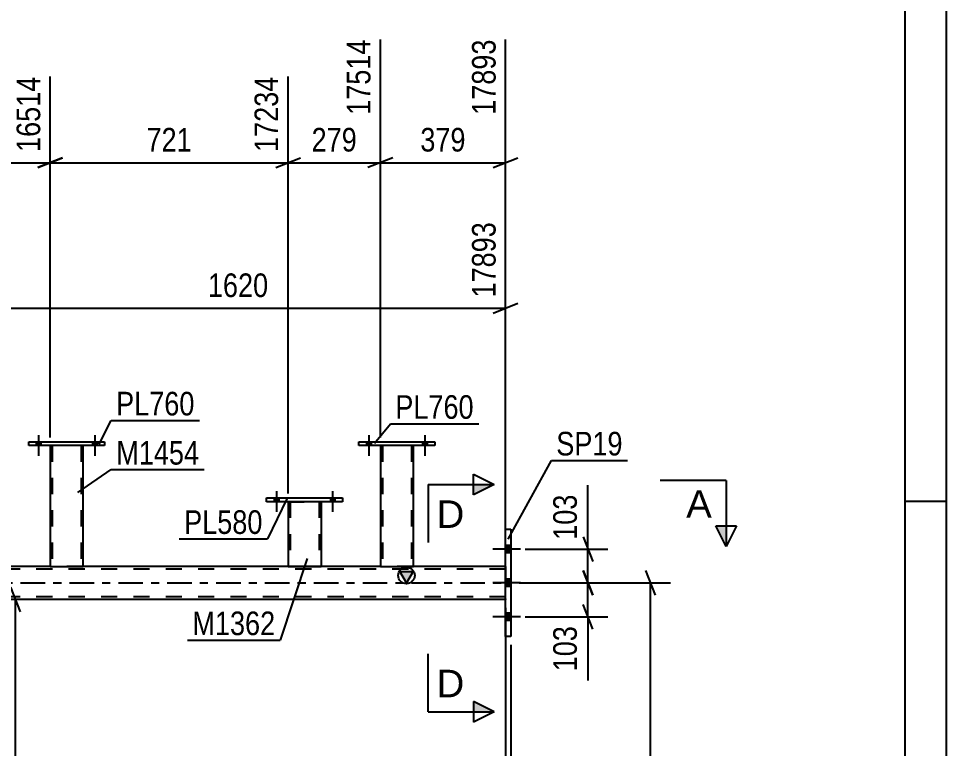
# Model space of a CAD drawing. Header units: millimetres. Extents: x -89 to 752, y -437 to 157.
# Drawn here: x 639.7 to 752.1, y -20.1 to 68.4 of the extents above; entities that cross this region are included whole.
import ezdxf

# ---------------------------------------------------------------- set-up
doc = ezdxf.new("R2010")
doc.units = ezdxf.units.MM
doc.linetypes.add('DXK_LINE_DOT2', pattern=[3.9198, 1.9599, -1.9599])
doc.linetypes.add('DXK_LINE_DOT3', pattern=[5.9187, 2.979, -0.9799, 0.9799, -0.9799])
doc.styles.add('Arial', font='ARIAL.TTF', dxfattribs={"height": 0.2})
doc.styles.add('Arial Narrow', font='ARIALN.TTF', dxfattribs={"height": 0.2})

# ---------------------------------------------------------------- blocks, each defined once
blk = doc.blocks.new('Unknown-318886155-1135')
at = {"color": 5, "linetype": 'Continuous'}
for p, q in [((752.1, -437.12), (752.1, 156.88)), ((747.1, -432.12), (747.1, 151.88)), ((752.1, 9.88), (747.1, 9.88))]:
    blk.add_line(p, q, dxfattribs=at)
blk = doc.blocks.new('Part-318886155-2918 - 2857')
at = {"color": 2, "linetype": 'Continuous'}
for p, q in [((672.35, 9.84), (672.35, 2)), ((676.35, 9.84), (676.35, 2)), ((672.35, 2), (676.35, 2))]:
    blk.add_line(p, q, dxfattribs=at)
at = {"color": 7, "linetype": 'DXK_LINE_DOT2'}
for p, q in [((672.35, 9.84), (676.35, 9.84)), ((672.59, 9.84), (672.59, 2)), ((676.11, 9.84), (676.11, 2)), ((676.1, 2), (676.06, 2)), ((676.06, 2), (676.1, 2)), ((676.11, 2), (676.1, 2)), ((676.1, 2), (676.11, 2))]:
    blk.add_line(p, q, dxfattribs=at)
blk = doc.blocks.new('Part-318886155-2925 - 2857')
at = {"color": 2, "linetype": 'Continuous'}
for p, q in [((683.53, 16.64), (683.53, 2)), ((687.53, 2), (687.53, 16.64)), ((683.53, 2), (687.53, 2))]:
    blk.add_line(p, q, dxfattribs=at)
at = {"color": 7, "linetype": 'DXK_LINE_DOT2'}
for p, q in [((687.53, 16.64), (683.53, 16.64)), ((683.77, 16.64), (683.77, 2)), ((687.29, 16.64), (687.29, 2)), ((687.23, 2), (687.27, 2)), ((687.23, 2), (687.27, 2)), ((687.27, 2), (687.29, 2)), ((687.27, 2), (687.29, 2))]:
    blk.add_line(p, q, dxfattribs=at)
blk = doc.blocks.new('Part-318886155-2930 - 2857')
at = {"color": 2, "linetype": 'Continuous'}
for p, q in [((643.53, 16.64), (643.53, 2)), ((647.53, 2), (647.53, 16.64)), ((643.53, 2), (647.53, 2))]:
    blk.add_line(p, q, dxfattribs=at)
at = {"color": 7, "linetype": 'DXK_LINE_DOT2'}
for p, q in [((647.53, 16.64), (643.53, 16.64)), ((643.77, 16.64), (643.77, 2)), ((647.29, 16.64), (647.29, 2)), ((647.23, 2), (647.27, 2)), ((647.23, 2), (647.27, 2)), ((647.27, 2), (647.29, 2)), ((647.27, 2), (647.29, 2))]:
    blk.add_line(p, q, dxfattribs=at)
blk = doc.blocks.new('Part-318886155-3055 - 2857')
at = {"color": 2, "linetype": 'Continuous'}
for p, q in [((669.75, 10.32), (678.95, 10.32)), ((669.75, 9.84), (669.75, 10.32)), ((678.95, 10.32), (678.95, 9.84)), ((678.95, 9.84), (669.75, 9.84))]:
    blk.add_line(p, q, dxfattribs=at)
blk = doc.blocks.new('Bolt-318886155-3069 - 2857')
at = {"linetype": 'Continuous'}
for points in [[(681.85, 16.64), (682.41, 16.64), (682.41, 17.12), (681.85, 17.12)], [(681.85, 16.64), (682.41, 16.64), (682.41, 17.12), (681.85, 17.12)], [(688.65, 16.64), (689.21, 16.64), (689.21, 17.12), (688.65, 17.12)], [(688.65, 16.64), (689.21, 16.64), (689.21, 17.12), (688.65, 17.12)]]:
    blk.add_hatch(color=1, dxfattribs=at).paths.add_polyline_path(points)
at = {"color": 1, "linetype": 'Continuous'}
for p, q in [((681.85, 17.12), (681.85, 16.64)), ((681.85, 17.12), (681.85, 16.64)), ((682.13, 17.92), (682.13, 15.4)), ((682.13, 17.92), (682.13, 15.4)), ((682.41, 17.12), (682.41, 16.64)), ((682.41, 17.12), (682.41, 16.64)), ((688.65, 17.12), (688.65, 16.64)), ((688.65, 17.12), (688.65, 16.64)), ((688.93, 17.92), (688.93, 15.4)), ((688.93, 17.92), (688.93, 15.4)), ((689.21, 17.12), (689.21, 16.64)), ((689.21, 17.12), (689.21, 16.64))]:
    blk.add_line(p, q, dxfattribs=at)
blk = doc.blocks.new('Part-318886155-3095 - 2857')
at = {"color": 2, "linetype": 'Continuous'}
for p, q in [((640.93, 17.12), (650.13, 17.12)), ((640.93, 16.64), (640.93, 17.12)), ((650.13, 17.12), (650.13, 16.64)), ((650.13, 16.64), (640.93, 16.64))]:
    blk.add_line(p, q, dxfattribs=at)
blk = doc.blocks.new('Part-318886155-3100 - 2857')
at = {"color": 2, "linetype": 'Continuous'}
for p, q in [((680.93, 17.12), (690.13, 17.12)), ((680.93, 16.64), (680.93, 17.12)), ((690.13, 17.12), (690.13, 16.64)), ((690.13, 16.64), (680.93, 16.64))]:
    blk.add_line(p, q, dxfattribs=at)
blk = doc.blocks.new('Bolt-318886155-3208 - 2857')
at = {"linetype": 'Continuous'}
for points in [[(641.85, 16.64), (642.41, 16.64), (642.41, 17.12), (641.85, 17.12)], [(641.85, 16.64), (642.41, 16.64), (642.41, 17.12), (641.85, 17.12)], [(648.65, 16.64), (649.21, 16.64), (649.21, 17.12), (648.65, 17.12)], [(648.65, 16.64), (649.21, 16.64), (649.21, 17.12), (648.65, 17.12)]]:
    blk.add_hatch(color=1, dxfattribs=at).paths.add_polyline_path(points)
at = {"color": 1, "linetype": 'Continuous'}
for p, q in [((641.85, 17.12), (641.85, 16.64)), ((641.85, 17.12), (641.85, 16.64)), ((642.13, 17.92), (642.13, 15.4)), ((642.13, 17.92), (642.13, 15.4)), ((642.41, 17.12), (642.41, 16.64)), ((642.41, 17.12), (642.41, 16.64)), ((648.65, 17.12), (648.65, 16.64)), ((648.65, 17.12), (648.65, 16.64)), ((648.93, 17.92), (648.93, 15.4)), ((648.93, 17.92), (648.93, 15.4)), ((649.21, 17.12), (649.21, 16.64)), ((649.21, 17.12), (649.21, 16.64))]:
    blk.add_line(p, q, dxfattribs=at)
blk = doc.blocks.new('Bolt-318886155-3254 - 2857')
at = {"linetype": 'Continuous'}
for points in [[(670.67, 9.84), (671.23, 9.84), (671.23, 10.32), (670.67, 10.32)], [(670.67, 9.84), (671.23, 9.84), (671.23, 10.32), (670.67, 10.32)], [(677.47, 9.84), (678.03, 9.84), (678.03, 10.32), (677.47, 10.32)], [(677.47, 9.84), (678.03, 9.84), (678.03, 10.32), (677.47, 10.32)]]:
    blk.add_hatch(color=1, dxfattribs=at).paths.add_polyline_path(points)
at = {"color": 1, "linetype": 'Continuous'}
for p, q in [((670.67, 10.32), (670.67, 9.84)), ((670.67, 10.32), (670.67, 9.84)), ((670.95, 11.12), (670.95, 8.6)), ((670.95, 11.12), (670.95, 8.6)), ((671.23, 10.32), (671.23, 9.84)), ((671.23, 10.32), (671.23, 9.84)), ((677.47, 10.32), (677.47, 9.84)), ((677.47, 10.32), (677.47, 9.84)), ((677.75, 11.12), (677.75, 8.6)), ((677.75, 11.12), (677.75, 8.6)), ((678.03, 10.32), (678.03, 9.84)), ((678.03, 10.32), (678.03, 9.84))]:
    blk.add_line(p, q, dxfattribs=at)
blk = doc.blocks.new('Bolt-318886155-3427 - 2857')
at = {"linetype": 'Continuous'}
for points in [[(698.69, 4.54), (698.69, 3.66), (699.33, 3.66), (699.33, 4.54)], [(698.69, 4.54), (698.69, 3.66), (699.33, 3.66), (699.33, 4.54)], [(698.69, 4.54), (698.69, 3.66), (699.33, 3.66), (699.33, 4.54)], [(698.69, 0.44), (698.69, -0.44), (699.33, -0.44), (699.33, 0.44)], [(698.69, 0.44), (698.69, -0.44), (699.33, -0.44), (699.33, 0.44)], [(698.69, -3.66), (698.69, -4.54), (699.33, -4.54), (699.33, -3.66)], [(698.69, -3.66), (698.69, -4.54), (699.33, -4.54), (699.33, -3.66)], [(698.69, -3.66), (698.69, -4.54), (699.33, -4.54), (699.33, -3.66)]]:
    blk.add_hatch(color=1, dxfattribs=at).paths.add_polyline_path(points)
at = {"color": 1, "linetype": 'Continuous'}
for p, q in [((699.33, 4.54), (698.69, 4.54)), ((699.33, 4.54), (698.69, 4.54)), ((699.33, 4.54), (698.69, 4.54)), ((700.49, 4.1), (697.17, 4.1)), ((700.49, 4.1), (697.17, 4.1)), ((700.49, 4.1), (697.17, 4.1)), ((699.33, 3.66), (698.69, 3.66)), ((699.33, 3.66), (698.69, 3.66)), ((699.33, 3.66), (698.69, 3.66)), ((700.49, 0), (697.17, 0)), ((700.49, 0), (697.17, 0)), ((699.33, 0.44), (698.69, 0.44)), ((699.33, 0.44), (698.69, 0.44)), ((699.33, -0.44), (698.69, -0.44)), ((699.33, -0.44), (698.69, -0.44)), ((700.49, -4.1), (697.17, -4.1)), ((700.49, -4.1), (697.17, -4.1)), ((700.49, -4.1), (697.17, -4.1)), ((699.33, -3.66), (698.69, -3.66)), ((699.33, -3.66), (698.69, -3.66)), ((699.33, -3.66), (698.69, -3.66)), ((699.33, -4.54), (698.69, -4.54)), ((699.33, -4.54), (698.69, -4.54)), ((699.33, -4.54), (698.69, -4.54))]:
    blk.add_line(p, q, dxfattribs=at)
blk = doc.blocks.new('Part-318886155-3492 - 2857')
at = {"linetype": 'Continuous'}
blk.add_hatch(color=2, dxfattribs=at).paths.add_polyline_path([(686.69, 0), (685.89, 1.4), (687.49, 1.4)])
at = {"color": 7, "linetype": 'DXK_LINE_DOT2'}
for p, q in [((698.69, 1.68), (-17.02, 1.68)), ((647.53, 2), (643.53, 2)), ((687.53, 2), (683.53, 2)), ((698.69, 2), (698.69, -2)), ((698.69, -1.68), (-17.02, -1.68))]:
    blk.add_line(p, q, dxfattribs=at)
at = {"color": 2, "linetype": 'Continuous'}
for p, q in [((643.53, 2), (607.53, 2)), ((683.53, 2), (647.53, 2)), ((686.69, 0), (685.89, 1.4)), ((685.89, 1.4), (687.49, 1.4)), ((687.49, 1.4), (686.69, 0)), ((698.69, 2), (687.53, 2)), ((698.69, -2), (638.15, -2))]:
    blk.add_line(p, q, dxfattribs=at)
at = {"color": 7, "linetype": 'DXK_LINE_DOT3'}
blk.add_line((-17.02, 0), (698.69, 0), dxfattribs=at)
at = {"color": 2, "linetype": 'Continuous'}
blk.add_circle((686.69, 0.9), 1, dxfattribs=at)
blk = doc.blocks.new('Part-318886155-3551 - 2857')
at = {"color": 2, "linetype": 'Continuous'}
for p, q in [((698.69, -6.5), (698.69, 6.5)), ((698.69, 6.5), (699.33, 6.5)), ((699.33, 6.5), (699.33, -6.5)), ((699.33, -6.5), (698.69, -6.5))]:
    blk.add_line(p, q, dxfattribs=at)
blk = doc.blocks.new('StraightDimension-318886155-4996 - 2857')
at = {"color": 7, "linetype": 'Continuous'}
for p, q in [((708.68, 4.1), (708.68, 11.83)), ((708.68, 4.1), (708.68, 11.83)), ((708.08, 5.6), (709.28, 2.6)), ((701.07, 4.1), (711.08, 4.1)), ((708.68, 0), (708.68, 4.1)), ((709.28, -1.5), (708.08, 1.5)), ((701.07, 0), (711.08, 0))]:
    blk.add_line(p, q, dxfattribs=at)
at = {"color": 0}
blk.add_wipeout([(707.93, 11.31), (703.73, 11.31), (703.73, 4.62), (707.93, 4.62)], dxfattribs=at)
at = {"color": 3, "style": 'Arial Narrow'}
blk.add_text('103', height=2.863, rotation=90.0002, dxfattribs=at).set_placement((707.33, 5.23))
blk = doc.blocks.new('StraightDimension-318886155-4102 - 2857')
at = {"color": 7, "linetype": 'Continuous'}
for p, q in [((683.53, 17.64), (683.53, 65.88)), ((698.69, 3), (698.69, 65.88)), ((685.03, 51.54), (682.03, 50.34)), ((683.53, 50.94), (698.69, 50.94)), ((697.19, 50.34), (700.19, 51.54))]:
    blk.add_line(p, q, dxfattribs=at)
at = {"color": 0}
blk.add_wipeout([(694.45, 51.69), (694.45, 55.89), (687.77, 55.89), (687.77, 51.69)], dxfattribs=at)
at = {"color": 3, "style": 'Arial Narrow'}
blk.add_text('379', height=2.863, dxfattribs=at).set_placement((688.37, 52.29))
at = {"color": 0, "linetype": 'Continuous'}
blk.add_wipeout([(698.09, 66.48), (693.89, 66.48), (693.89, 56.14), (698.09, 56.14)], dxfattribs=at)
at = {"color": 3, "linetype": 'Continuous', "style": 'Arial Narrow'}
blk.add_text('17893', height=2.863, rotation=90.0002, dxfattribs=at).set_placement((697.49, 56.74))
blk = doc.blocks.new('StraightDimension-318886155-3925 - 2857')
at = {"color": 7, "linetype": 'Continuous'}
for p, q in [((633.9, -1), (633.9, 43.74)), ((698.69, 3), (698.69, 43.74)), ((635.4, 33.9), (632.4, 32.7)), ((697.19, 32.7), (700.19, 33.9)), ((633.9, 33.3), (698.69, 33.3))]:
    blk.add_line(p, q, dxfattribs=at)
at = {"color": 0}
blk.add_wipeout([(670.55, 34.05), (670.55, 38.25), (662.04, 38.25), (662.04, 34.05)], dxfattribs=at)
at = {"color": 3, "style": 'Arial Narrow'}
blk.add_text('1620', height=2.863, dxfattribs=at).set_placement((662.64, 34.65))
at = {"color": 0, "linetype": 'Continuous'}
blk.add_wipeout([(698.09, 44.34), (693.89, 44.34), (693.89, 34), (698.09, 34)], dxfattribs=at)
at = {"color": 3, "linetype": 'Continuous', "style": 'Arial Narrow'}
blk.add_text('17893', height=2.863, rotation=90.0002, dxfattribs=at).set_placement((697.49, 34.6))
blk = doc.blocks.new('StraightDimension-318886155-4637 - 2857')
at = {"color": 7, "linetype": 'Continuous'}
for p, q in [((716.87, -1.5), (715.67, 1.5)), ((700.33, 0), (718.67, 0)), ((716.27, -125.86), (716.27, 0)), ((715.67, -124.36), (716.87, -127.36)), ((654.76, -125.86), (718.67, -125.86))]:
    blk.add_line(p, q, dxfattribs=at)
at = {"color": 0}
blk.add_wipeout([(715.52, -58.67), (711.32, -58.67), (711.32, -67.19), (715.52, -67.19)], dxfattribs=at)
at = {"color": 3, "style": 'Arial Narrow'}
blk.add_text('3147', height=2.863, rotation=90.0002, dxfattribs=at).set_placement((714.92, -66.59))
blk = doc.blocks.new('StraightDimension-318886155-4105 - 2857')
at = {"color": 7, "linetype": 'Continuous'}
for p, q in [((621.27, 10.84), (621.27, 61.38)), ((643.53, 17.64), (643.53, 61.38)), ((622.77, 51.54), (619.77, 50.34)), ((621.27, 50.94), (643.53, 50.94)), ((642.03, 50.34), (645.03, 51.54))]:
    blk.add_line(p, q, dxfattribs=at)
at = {"color": 0}
blk.add_wipeout([(635.74, 51.69), (635.74, 55.89), (629.06, 55.89), (629.06, 51.69)], dxfattribs=at)
at = {"color": 3, "style": 'Arial Narrow'}
blk.add_text('556', height=2.863, dxfattribs=at).set_placement((629.66, 52.29))
at = {"color": 0, "linetype": 'Continuous'}
blk.add_wipeout([(642.93, 61.98), (638.73, 61.98), (638.73, 51.64), (642.93, 51.64)], dxfattribs=at)
at = {"color": 3, "linetype": 'Continuous', "style": 'Arial Narrow'}
blk.add_text('16514', height=2.863, rotation=90.0002, dxfattribs=at).set_placement((642.33, 52.24))
blk = doc.blocks.new('StraightDimension-318886155-4103 - 2857')
at = {"color": 7, "linetype": 'Continuous'}
for p, q in [((683.53, 17.64), (683.53, 65.88)), ((672.35, 10.84), (672.35, 61.38)), ((670.85, 50.34), (673.85, 51.54)), ((672.35, 50.94), (683.53, 50.94)), ((685.03, 51.54), (682.03, 50.34))]:
    blk.add_line(p, q, dxfattribs=at)
at = {"color": 0}
blk.add_wipeout([(681.28, 51.69), (681.28, 55.89), (674.6, 55.89), (674.6, 51.69)], dxfattribs=at)
at = {"color": 3, "style": 'Arial Narrow'}
blk.add_text('279', height=2.863, dxfattribs=at).set_placement((675.2, 52.29))
at = {"color": 0, "linetype": 'Continuous'}
blk.add_wipeout([(682.93, 66.48), (678.73, 66.48), (678.73, 56.14), (682.93, 56.14)], dxfattribs=at)
at = {"color": 3, "linetype": 'Continuous', "style": 'Arial Narrow'}
blk.add_text('17514', height=2.863, rotation=90.0002, dxfattribs=at).set_placement((682.33, 56.74))
blk = doc.blocks.new('StraightDimension-318886155-4104 - 2857')
at = {"color": 7, "linetype": 'Continuous'}
for p, q in [((643.53, 17.64), (643.53, 61.38)), ((672.35, 10.84), (672.35, 61.38)), ((645.03, 51.54), (642.03, 50.34)), ((643.53, 50.94), (672.35, 50.94)), ((670.85, 50.34), (673.85, 51.54))]:
    blk.add_line(p, q, dxfattribs=at)
at = {"color": 0}
blk.add_wipeout([(661.28, 51.69), (661.28, 55.89), (654.6, 55.89), (654.6, 51.69)], dxfattribs=at)
at = {"color": 3, "style": 'Arial Narrow'}
blk.add_text('721', height=2.863, dxfattribs=at).set_placement((655.2, 52.29))
at = {"color": 0, "linetype": 'Continuous'}
blk.add_wipeout([(671.75, 61.98), (667.55, 61.98), (667.55, 51.64), (671.75, 51.64)], dxfattribs=at)
at = {"color": 3, "linetype": 'Continuous', "style": 'Arial Narrow'}
blk.add_text('17234', height=2.863, rotation=90.0002, dxfattribs=at).set_placement((671.15, 52.24))
blk = doc.blocks.new('StraightDimension-318886155-4626 - 2857')
at = {"color": 7, "linetype": 'Continuous'}
for p, q in [((698.69, -3), (698.69, -66.83)), ((653.12, -122.22), (653.12, -61.58)), ((654.62, -63.83), (651.62, -65.03)), ((697.19, -65.03), (700.19, -63.83)), ((653.12, -64.43), (698.69, -64.43))]:
    blk.add_line(p, q, dxfattribs=at)
at = {"color": 0}
blk.add_wipeout([(680.16, -63.68), (680.16, -59.48), (671.65, -59.48), (671.65, -63.68)], dxfattribs=at)
at = {"color": 3, "style": 'Arial Narrow'}
blk.add_text('1139', height=2.863, dxfattribs=at).set_placement((672.25, -63.08))
blk = doc.blocks.new('StraightDimension-318886155-4647 - 2857')
at = {"color": 7, "linetype": 'Continuous'}
for p, q in [((639.95, -3.5), (638.75, -0.5)), ((644.52, -2), (636.5, -2)), ((639.35, -123.22), (639.35, -2)), ((638.75, -121.72), (639.95, -124.72)), ((618.26, -123.22), (641.75, -123.22))]:
    blk.add_line(p, q, dxfattribs=at)
at = {"color": 0}
blk.add_wipeout([(638.6, -58.35), (634.4, -58.35), (634.4, -66.87), (638.6, -66.87)], dxfattribs=at)
at = {"color": 3, "style": 'Arial Narrow'}
blk.add_text('3031', height=2.863, rotation=90.0002, dxfattribs=at).set_placement((638, -66.27))
blk = doc.blocks.new('StraightDimension-318886155-4964 - 2857')
at = {"color": 7, "linetype": 'Continuous'}
blk.add_line((699.33, -7.5), (699.33, -161.6), dxfattribs=at)
blk = doc.blocks.new('StraightDimension-318886155-4986 - 2857')
at = {"color": 7, "linetype": 'Continuous'}
for p, q in [((708.08, 1.5), (709.28, -1.5)), ((701.07, 0), (711.08, 0)), ((708.68, -4.1), (708.68, 0)), ((709.28, -5.6), (708.08, -2.6)), ((701.07, -4.1), (711.08, -4.1)), ((708.68, -4.1), (708.68, -11.83)), ((708.68, -4.1), (708.68, -11.83))]:
    blk.add_line(p, q, dxfattribs=at)
at = {"color": 0}
blk.add_wipeout([(707.93, -4.63), (703.73, -4.63), (703.73, -11.31), (707.93, -11.31)], dxfattribs=at)
at = {"color": 3, "style": 'Arial Narrow'}
blk.add_text('103', height=2.863, rotation=90.0002, dxfattribs=at).set_placement((707.33, -10.71))
blk = doc.blocks.new('Mark-318886155-2914 - 2857')
at = {"color": 30, "linetype": 'Continuous'}
for p in [(674.68, 2.97), (660.16, -6.93)]:
    blk.add_line(p, (671.41, -6.93), dxfattribs=at)
at = {"color": 0}
blk.add_wipeout([(670.81, -6.33), (670.81, -3.33), (660.76, -3.33), (660.76, -6.33)], dxfattribs=at)
blk.add_wipeout([(670.81, -6.33), (670.81, -3.33), (660.76, -3.33), (660.76, -6.33)], dxfattribs=at)
at = {"color": 3, "style": 'Arial Narrow'}
blk.add_text('M1362', height=2.863, dxfattribs=at).set_placement((660.76, -6.33))
blk = doc.blocks.new('Mark-318886155-3051 - 2857')
at = {"color": 30, "linetype": 'Continuous'}
for p in [(672.21, 10.2), (659.16, 5.34)]:
    blk.add_line(p, (669.86, 5.34), dxfattribs=at)
at = {"color": 0}
blk.add_wipeout([(669.26, 5.94), (669.26, 8.94), (659.76, 8.94), (659.76, 5.94)], dxfattribs=at)
blk.add_wipeout([(669.26, 5.94), (669.26, 8.94), (659.76, 8.94), (659.76, 5.94)], dxfattribs=at)
at = {"color": 3, "style": 'Arial Narrow'}
blk.add_text('PL580', height=2.863, dxfattribs=at).set_placement((659.76, 5.94))
blk = doc.blocks.new('Mark-318886155-2926 - 2857')
at = {"color": 30, "linetype": 'Continuous'}
for p, q in [((646.89, 10.96), (650.94, 13.74)), ((650.94, 13.74), (662.2, 13.74))]:
    blk.add_line(p, q, dxfattribs=at)
at = {"color": 0}
blk.add_wipeout([(661.6, 14.34), (661.6, 17.34), (651.54, 17.34), (651.54, 14.34)], dxfattribs=at)
blk.add_wipeout([(661.6, 14.34), (661.6, 17.34), (651.54, 17.34), (651.54, 14.34)], dxfattribs=at)
at = {"color": 3, "style": 'Arial Narrow'}
blk.add_text('M1454', height=2.863, dxfattribs=at).set_placement((651.54, 14.34))
blk = doc.blocks.new('Mark-318886155-3091 - 2857')
at = {"color": 30, "linetype": 'Continuous'}
for p, q in [((649.48, 16.81), (650.92, 19.7)), ((650.92, 19.7), (661.63, 19.7))]:
    blk.add_line(p, q, dxfattribs=at)
at = {"color": 0}
blk.add_wipeout([(661.03, 20.3), (661.03, 23.3), (651.52, 23.3), (651.52, 20.3)], dxfattribs=at)
blk.add_wipeout([(661.03, 20.3), (661.03, 23.3), (651.52, 23.3), (651.52, 20.3)], dxfattribs=at)
at = {"color": 3, "style": 'Arial Narrow'}
blk.add_text('PL760', height=2.863, dxfattribs=at).set_placement((651.52, 20.3))
blk = doc.blocks.new('Mark-318886155-3096 - 2857')
at = {"color": 30, "linetype": 'Continuous'}
for p, q in [((682.82, 16.95), (684.74, 19.29)), ((684.74, 19.29), (695.44, 19.29))]:
    blk.add_line(p, q, dxfattribs=at)
at = {"color": 0}
blk.add_wipeout([(694.84, 19.89), (694.84, 22.89), (685.34, 22.89), (685.34, 19.89)], dxfattribs=at)
blk.add_wipeout([(694.84, 19.89), (694.84, 22.89), (685.34, 22.89), (685.34, 19.89)], dxfattribs=at)
at = {"color": 3, "style": 'Arial Narrow'}
blk.add_text('PL760', height=2.863, dxfattribs=at).set_placement((685.34, 19.89))
blk = doc.blocks.new('Mark-318886155-3547 - 2857')
at = {"color": 30, "linetype": 'Continuous'}
for p, q in [((699.03, 5.3), (704.24, 14.85)), ((704.24, 14.85), (713.48, 14.85))]:
    blk.add_line(p, q, dxfattribs=at)
at = {"color": 0}
blk.add_wipeout([(712.88, 15.45), (712.88, 18.45), (704.84, 18.45), (704.84, 15.45)], dxfattribs=at)
blk.add_wipeout([(712.88, 15.45), (712.88, 18.45), (704.84, 18.45), (704.84, 15.45)], dxfattribs=at)
at = {"color": 3, "style": 'Arial Narrow'}
blk.add_text('SP19', height=2.863, dxfattribs=at).set_placement((704.84, 15.45))
blk = doc.blocks.new('SectionMark-318886155-5020 - 2857')
at = {"linetype": 'Continuous'}
blk.add_hatch(color=6, dxfattribs=at).paths.add_polyline_path([(724.18, 6.9), (725.43, 6.9), (725.43, 4.4)])
at = {"color": 6, "linetype": 'Continuous'}
for p, q in [((725.43, 12.4), (717.43, 12.4)), ((725.43, 12.4), (725.43, 4.4)), ((724.18, 6.9), (726.68, 6.9)), ((725.43, 4.4), (724.18, 6.9)), ((726.68, 6.9), (725.43, 4.4))]:
    blk.add_line(p, q, dxfattribs=at)
at = {"color": 0, "linetype": 'Continuous'}
blk.add_wipeout([(723.68, 7.9), (723.68, 11.4), (720.57, 11.4), (720.57, 7.9)], dxfattribs=at)
at = {"color": 3, "linetype": 'Continuous', "style": 'Arial'}
blk.add_text('A', height=3.34, dxfattribs=at).set_placement((720.57, 7.9))
blk = doc.blocks.new('SectionMark-318886155-5030 - 2857')
at = {"linetype": 'Continuous'}
for points in [[(694.83, 10.67), (694.83, 11.92), (697.33, 11.92)], [(694.83, -15.61), (694.83, -14.36), (697.33, -15.61)]]:
    blk.add_hatch(color=6, dxfattribs=at).paths.add_polyline_path(points)
at = {"color": 6, "linetype": 'Continuous'}
for p, q in [((694.83, 10.67), (694.83, 13.17)), ((694.83, 13.17), (697.33, 11.92)), ((689.33, 11.92), (689.33, 4.92)), ((689.33, 11.92), (697.33, 11.92)), ((697.33, 11.92), (694.83, 10.67)), ((689.33, -15.61), (689.33, -8.61)), ((697.33, -15.61), (694.83, -14.36)), ((694.83, -14.36), (694.83, -16.86)), ((689.33, -15.61), (697.33, -15.61)), ((697.33, -15.61), (694.83, -16.86))]:
    blk.add_line(p, q, dxfattribs=at)
at = {"color": 0, "linetype": 'Continuous'}
for points in [[(693.7, 6.67), (693.7, 10.17), (690.33, 10.17), (690.33, 6.67)], [(693.7, -13.86), (693.7, -10.36), (690.33, -10.36), (690.33, -13.86)]]:
    blk.add_wipeout(points, dxfattribs=at)
at = {"color": 3, "linetype": 'Continuous', "style": 'Arial'}
for p in [(690.33, 6.67), (690.33, -13.86)]:
    blk.add_text('D', height=3.34, dxfattribs=at).set_placement(p)

msp = doc.modelspace()

# ---------------------------------------------------------------- block references
for name in ['Unknown-318886155-1135', 'Part-318886155-3095 - 2857', 'Bolt-318886155-3208 - 2857', 'Part-318886155-3100 - 2857', 'Bolt-318886155-3069 - 2857', 'Part-318886155-2930 - 2857', 'Part-318886155-2925 - 2857', 'Part-318886155-3055 - 2857', 'Bolt-318886155-3254 - 2857', 'Part-318886155-2918 - 2857', 'Part-318886155-3551 - 2857', 'Bolt-318886155-3427 - 2857', 'Part-318886155-3492 - 2857']:
    msp.add_blockref(name, (0, 0))

# ---------------------------------------------------------------- next in the draw order: block references
for name in ['StraightDimension-318886155-4102 - 2857', 'StraightDimension-318886155-4996 - 2857']:
    msp.add_blockref(name, (0, 0))

# ---------------------------------------------------------------- next in the draw order: block references
msp.add_blockref('StraightDimension-318886155-3925 - 2857', (0, 0))

# ---------------------------------------------------------------- next in the draw order: block references
for name in ['StraightDimension-318886155-4103 - 2857', 'StraightDimension-318886155-4105 - 2857', 'Mark-318886155-3547 - 2857', 'Mark-318886155-3051 - 2857', 'StraightDimension-318886155-4637 - 2857', 'StraightDimension-318886155-4647 - 2857']:
    msp.add_blockref(name, (0, 0))

# ---------------------------------------------------------------- next in the draw order: block references
for name in ['StraightDimension-318886155-4104 - 2857', 'Mark-318886155-3096 - 2857', 'StraightDimension-318886155-4626 - 2857']:
    msp.add_blockref(name, (0, 0))

# ---------------------------------------------------------------- next in the draw order: block references
for name in ['Mark-318886155-2926 - 2857', 'Mark-318886155-2914 - 2857', 'StraightDimension-318886155-4964 - 2857']:
    msp.add_blockref(name, (0, 0))

# ---------------------------------------------------------------- next in the draw order: block references
for name in ['Mark-318886155-3091 - 2857', 'SectionMark-318886155-5020 - 2857', 'StraightDimension-318886155-4986 - 2857']:
    msp.add_blockref(name, (0, 0))

# ---------------------------------------------------------------- next in the draw order: block references
msp.add_blockref('SectionMark-318886155-5030 - 2857', (0, 0))

doc.saveas('drawing.dxf')
